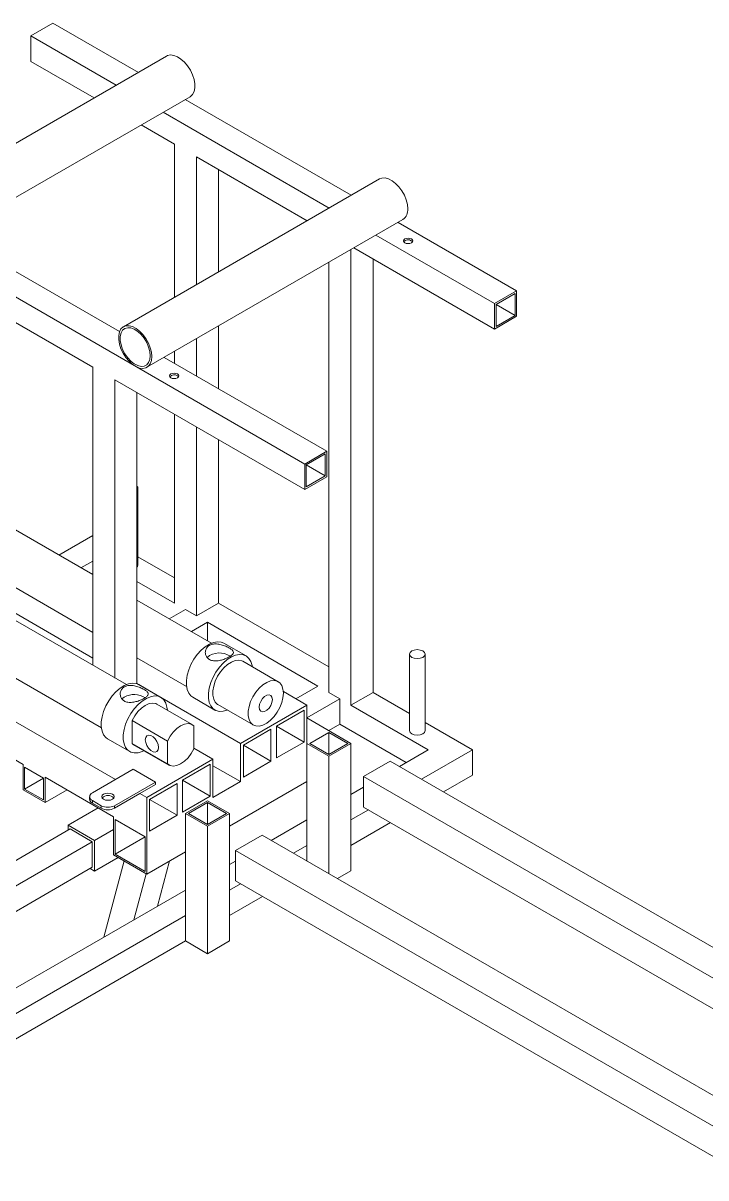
# Model space of a CAD drawing. Header units: millimetres. Extents: x 0 to 1189, y 0 to 841.
# Drawn here: x 804.2 to 848, y 664.9 to 738.9 of the extents above; entities that cross this region are included whole.
import ezdxf

# ---------------------------------------------------------------- set-up
doc = ezdxf.new("R2010")
doc.units = ezdxf.units.MM

msp = doc.modelspace()

# ---------------------------------------------------------------- linework, layer by layer
at = {"color": 7, "linetype": 'Continuous', "lineweight": 15}
for p, q in [((806.153, 738.87), (804.738, 738.054)), ((811.625, 735.711), (806.153, 738.87)), ((804.738, 738.054), (804.738, 736.421)), ((810.211, 734.895), (804.738, 738.054)), ((813.436, 736.757), (797.04, 727.292)), ((808.796, 734.078), (804.738, 736.421)), ((798.54, 724.694), (814.936, 734.158)), ((825.257, 727.841), (814.625, 733.979)), ((823.843, 727.025), (813.211, 733.163)), ((813.931, 731.114), (811.796, 732.346)), ((813.931, 731.114), (813.931, 721.303)), ((822.429, 726.208), (815.345, 730.298)), ((815.345, 730.298), (815.345, 722.119)), ((822.284, 710.628), (789.757, 729.405)), ((816.759, 729.481), (816.759, 722.936)), ((827.068, 728.887), (810.673, 719.422)), ((812.173, 716.824), (828.568, 726.289)), ((835.851, 721.726), (828.257, 726.109)), ((810.422, 719.108), (799.644, 725.331)), ((834.437, 720.909), (826.843, 725.293)), ((825.245, 724.37), (825.245, 695.187)), ((834.437, 719.276), (825.429, 724.476)), ((823.83, 723.554), (823.83, 696.004)), ((826.659, 723.766), (826.659, 696.004)), ((808.708, 716.832), (800.505, 721.567)), ((835.851, 721.726), (834.437, 720.909)), ((835.752, 721.554), (834.536, 720.852)), ((835.752, 720.15), (835.752, 721.554)), ((835.851, 720.092), (835.851, 721.726)), ((834.437, 720.909), (834.437, 719.276)), ((834.536, 720.852), (834.536, 719.448)), ((835.752, 720.15), (834.536, 720.852)), ((834.437, 719.276), (835.851, 720.092)), ((834.536, 719.448), (835.752, 720.15)), ((816.759, 719.472), (816.759, 715.45)), ((815.345, 718.655), (815.345, 716.266)), ((823.698, 711.444), (813.276, 717.461)), ((813.931, 717.839), (813.931, 717.083)), ((808.708, 716.832), (808.708, 697.74)), ((822.284, 708.995), (810.122, 716.016)), ((810.122, 716.016), (810.122, 696.924)), ((811.536, 715.199), (811.536, 696.554)), ((813.931, 713.817), (813.931, 701.719)), ((815.345, 713.001), (815.345, 700.902)), ((816.759, 712.184), (816.759, 701.719)), ((823.698, 711.444), (822.284, 710.628)), ((823.599, 711.273), (822.383, 710.571)), ((823.599, 709.868), (823.599, 711.273)), ((823.698, 709.811), (823.698, 711.444)), ((822.284, 710.628), (822.284, 708.995)), ((822.383, 710.571), (822.383, 709.166)), ((823.599, 709.868), (822.383, 710.57)), ((822.284, 708.995), (823.698, 709.811)), ((822.383, 709.166), (823.599, 709.868)), ((811.602, 704.168), (811.602, 709.067)), ((808.708, 703.546), (801.919, 707.464)), ((806.538, 704.798), (808.708, 706.051)), ((810.856, 696.5), (795.193, 705.542)), ((807.952, 703.982), (808.708, 704.418)), ((811.602, 704.696), (813.931, 703.351)), ((801.919, 703.769), (808.708, 699.851)), ((793.593, 702.771), (809.256, 693.729)), ((811.536, 703.101), (813.931, 701.719)), ((810.167, 690.422), (789.976, 702.078)), ((808.708, 698.204), (801.919, 702.123)), ((816.308, 699.158), (811.536, 701.913)), ((814.638, 701.31), (813.609, 700.716)), ((814.638, 701.31), (815.345, 700.902)), ((815.345, 700.902), (816.759, 701.719)), ((816.759, 701.719), (823.83, 697.636)), ((816.052, 700.494), (815.023, 699.9)), ((816.052, 700.494), (823.123, 696.412)), ((816.052, 700.494), (816.052, 699.306)), ((818.523, 698.341), (817.108, 699.158)), ((811.536, 698.218), (814.708, 696.386)), ((828.987, 698.454), (828.987, 693.554)), ((829.987, 693.554), (829.987, 698.454)), ((820.585, 696.689), (818.323, 697.995)), ((804.243, 691.392), (796.041, 696.127)), ((818.173, 692.739), (811.536, 696.571)), ((813.07, 695.684), (811.656, 696.5)), ((822.416, 695.189), (820.913, 696.056)), ((823.123, 696.412), (821.71, 695.596)), ((823.83, 696.004), (824.537, 695.595)), ((825.245, 695.187), (826.659, 696.004)), ((826.659, 696.004), (828.987, 694.659)), ((815.083, 693.944), (812.82, 695.251)), ((815.109, 695.694), (816.523, 694.877)), ((816.723, 695.224), (818.985, 693.917)), ((824.537, 695.595), (822.417, 694.371)), ((824.537, 695.595), (824.537, 693.962)), ((822.416, 695.189), (818.173, 692.739)), ((822.239, 694.867), (820.472, 693.847)), ((822.239, 692.826), (822.239, 694.867)), ((822.416, 692.739), (822.416, 695.189)), ((825.245, 695.187), (830.194, 692.33)), ((811.222, 694.197), (813.485, 692.89)), ((811.222, 694.197), (811.222, 692.727)), ((815.182, 693.87), (815.182, 692.4)), ((820.472, 691.805), (820.472, 693.847)), ((822.239, 692.826), (820.472, 693.846)), ((822.416, 694.372), (825.245, 692.739)), ((824.537, 693.962), (823.831, 693.555)), ((824.537, 693.962), (828.78, 691.513)), ((829.987, 694.082), (833.023, 692.33)), ((809.656, 693.036), (811.07, 692.22)), ((818.35, 692.622), (820.118, 693.643)), ((820.118, 691.601), (820.118, 693.643)), ((822.614, 692.739), (823.83, 693.441)), ((823.83, 693.441), (825.047, 692.739)), ((823.83, 692.037), (823.83, 693.441)), ((811.222, 692.727), (813.485, 691.421)), ((811.222, 692.727), (811.32, 692.653)), ((811.32, 692.653), (813.583, 691.346)), ((813.485, 691.421), (813.485, 692.89)), ((816.406, 691.719), (815.182, 692.426)), ((818.173, 690.29), (818.173, 692.739)), ((818.35, 690.581), (818.35, 692.622)), ((820.118, 691.601), (818.35, 692.622)), ((822.239, 692.826), (820.472, 691.805)), ((822.416, 690.289), (822.416, 692.739)), ((823.83, 691.923), (822.416, 692.739)), ((823.83, 692.037), (822.614, 692.739)), ((825.245, 692.739), (823.83, 691.923)), ((825.047, 692.739), (823.83, 692.037)), ((825.245, 684.574), (825.245, 692.739)), ((828.344, 691.262), (830.194, 692.33)), ((829.758, 690.445), (833.023, 692.33)), ((833.023, 692.33), (833.023, 690.697)), ((812.163, 689.27), (816.406, 691.719)), ((816.406, 689.269), (816.406, 691.719)), ((818.35, 690.581), (820.118, 691.601)), ((823.83, 684.397), (823.83, 691.923)), ((826.055, 690.624), (827.752, 691.604)), ((827.752, 691.604), (851.825, 677.706)), ((804.243, 689.759), (804.243, 691.392)), ((804.342, 691.221), (805.559, 690.518)), ((804.342, 689.816), (804.342, 691.221)), ((811.302, 691.078), (808.682, 689.565)), ((812.716, 690.261), (811.302, 691.078)), ((816.229, 691.398), (814.461, 690.377)), ((816.229, 689.356), (816.229, 691.398)), ((818.173, 690.29), (816.406, 691.31)), ((804.342, 689.816), (805.559, 690.518)), ((805.559, 690.518), (805.559, 689.114)), ((805.658, 690.576), (805.658, 688.943)), ((810.042, 688.045), (805.658, 690.576)), ((810.096, 688.749), (812.716, 690.261)), ((812.716, 690.098), (811.722, 689.524)), ((812.34, 689.152), (814.108, 690.173)), ((812.716, 690.261), (812.716, 690.098)), ((814.108, 688.132), (814.108, 690.173)), ((814.461, 688.336), (814.461, 690.377)), ((816.229, 689.356), (814.461, 690.377)), ((816.406, 689.269), (818.173, 690.29)), ((817.466, 687.432), (822.416, 690.289)), ((822.416, 685.213), (822.416, 690.289)), ((826.055, 688.664), (826.055, 690.624)), ((826.055, 690.624), (851.237, 676.086)), ((831.173, 689.629), (833.023, 690.697)), ((805.658, 688.943), (804.243, 689.759)), ((805.559, 689.114), (804.342, 689.816)), ((805.658, 688.943), (807.072, 689.759)), ((808.506, 689.32), (808.506, 689.157)), ((810.096, 688.585), (811.722, 689.524)), ((812.163, 689.27), (811.722, 689.524)), ((816.229, 689.356), (814.461, 688.336)), ((825.245, 689.472), (826.055, 689.94)), ((809.053, 688.616), (807.123, 687.502)), ((808.682, 689.075), (809.248, 688.749)), ((808.682, 689.075), (808.682, 688.912)), ((808.682, 688.912), (809.248, 688.585)), ((809.248, 688.749), (809.248, 688.585)), ((810.096, 688.749), (810.096, 688.585)), ((812.163, 684.371), (812.163, 689.27)), ((812.34, 687.111), (812.34, 689.152)), ((814.108, 688.132), (812.34, 689.152)), ((814.638, 688.249), (816.052, 689.065)), ((814.836, 688.249), (816.052, 688.951)), ((816.052, 689.065), (817.466, 688.249)), ((816.052, 688.951), (817.268, 688.249)), ((816.052, 687.547), (816.052, 688.951)), ((826.055, 688.664), (852.475, 673.412)), ((810.042, 688.045), (810.042, 685.595)), ((812.064, 686.763), (810.141, 687.873)), ((810.141, 687.873), (810.141, 685.652)), ((812.34, 687.111), (814.108, 688.132)), ((814.638, 685.799), (814.638, 688.249)), ((816.052, 687.432), (814.638, 688.249)), ((816.052, 687.547), (814.836, 688.249)), ((817.466, 688.249), (816.052, 687.432)), ((817.268, 688.249), (816.052, 687.547)), ((817.466, 680.083), (817.466, 688.249)), ((820.141, 686.526), (822.416, 687.84)), ((825.245, 687.84), (826.364, 688.486)), ((807.264, 687.257), (791.05, 677.896)), ((807.123, 687.175), (807.123, 687.502)), ((807.123, 687.502), (808.82, 686.522)), ((807.264, 687.257), (808.678, 686.44)), ((810.042, 687.227), (808.82, 686.522)), ((816.052, 679.267), (816.052, 687.432)), ((825.245, 686.207), (827.778, 687.669)), ((808.678, 686.44), (792.464, 677.08)), ((808.678, 686.44), (808.678, 684.807)), ((808.82, 686.522), (808.82, 684.562)), ((810.141, 685.652), (812.064, 686.763)), ((812.064, 684.542), (812.064, 686.763)), ((819.549, 686.868), (817.852, 685.889)), ((819.549, 686.868), (851.585, 668.374)), ((810.141, 685.652), (812.064, 684.542)), ((812.163, 684.371), (814.638, 685.799)), ((814.638, 680.083), (814.638, 685.799)), ((817.852, 685.889), (817.852, 683.929)), ((817.852, 685.889), (851.191, 666.643)), ((821.556, 685.71), (822.416, 686.207)), ((810.325, 685.431), (808.82, 684.562)), ((810.715, 685.207), (809.416, 680.334)), ((810.042, 685.595), (812.163, 684.371)), ((812.849, 682.317), (813.622, 685.212)), ((817.466, 684.982), (817.852, 685.205)), ((808.678, 684.807), (793.878, 676.263)), ((808.82, 684.562), (808.537, 684.725)), ((812.129, 684.39), (811.344, 681.448)), ((825.245, 684.574), (824.384, 684.077)), ((817.466, 683.349), (818.161, 683.75)), ((817.852, 683.929), (850.797, 664.91)), ((796.706, 672.997), (814.638, 683.349)), ((817.466, 681.716), (819.576, 682.934)), ((798.12, 672.181), (814.638, 681.717)), ((799.251, 671.201), (814.638, 680.083)), ((816.052, 679.267), (814.638, 680.083)), ((817.466, 680.083), (816.052, 679.267))]:
    msp.add_line(p, q, dxfattribs=at)
at = {"color": 7, "linetype": 'Continuous', "lineweight": 15, "flags": 128}
for points in [[(813.436, 736.757), (813.499, 736.787), (813.689, 736.827), (813.902, 736.802), (814.128, 736.714), (814.357, 736.567), (814.578, 736.369), (814.781, 736.128), (814.956, 735.855), (815.095, 735.564), (815.191, 735.268), (815.24, 734.981), (815.24, 734.716), (815.191, 734.486), (815.095, 734.301), (814.956, 734.171), (814.936, 734.158)], [(827.068, 728.887), (827.223, 728.945), (827.426, 728.952), (827.647, 728.895), (827.876, 728.778), (828.102, 728.604), (828.315, 728.383), (828.505, 728.125), (828.662, 727.842), (828.781, 727.546), (828.854, 727.253), (828.879, 726.975)], [(828.685, 724.801), (828.783, 724.763), (828.898, 724.75), (829.012, 724.763), (829.11, 724.801), (829.175, 724.857), (829.198, 724.923), (829.175, 724.99), (829.11, 725.046), (829.012, 725.083), (828.898, 725.097), (828.783, 725.083), (828.685, 725.046), (828.62, 724.99), (828.598, 724.923), (828.62, 724.857), (828.685, 724.801)], [(829.11, 724.931), (829.175, 724.875), (829.181, 724.866)], [(812.483, 717.511), (812.458, 717.262), (812.385, 717.053), (812.267, 716.894), (812.109, 716.793), (811.919, 716.754), (811.706, 716.779), (811.48, 716.867), (811.251, 717.013), (811.03, 717.212), (810.827, 717.453), (810.653, 717.725), (810.514, 718.016), (810.417, 718.312), (810.368, 718.599), (810.368, 718.864), (810.417, 719.094), (810.514, 719.279), (810.653, 719.41), (810.827, 719.48), (811.03, 719.487), (811.251, 719.431), (811.48, 719.313), (811.706, 719.139), (811.919, 718.918), (812.109, 718.66), (812.267, 718.377), (812.385, 718.081), (812.458, 717.788), (812.483, 717.511)], [(812.384, 717.568), (812.358, 717.327), (812.282, 717.128), (812.159, 716.984), (811.997, 716.901), (811.803, 716.883), (811.59, 716.933), (811.367, 717.046), (811.147, 717.218), (810.942, 717.439), (810.763, 717.696), (810.619, 717.976), (810.519, 718.265), (810.467, 718.545), (810.467, 718.803), (810.519, 719.024), (810.619, 719.197), (810.763, 719.312), (810.942, 719.362), (811.147, 719.346), (811.367, 719.264), (811.59, 719.12), (811.803, 718.923), (811.997, 718.682), (812.159, 718.411), (812.282, 718.125), (812.358, 717.839), (812.384, 717.568)], [(813.704, 716.152), (813.801, 716.115), (813.916, 716.102), (814.031, 716.115), (814.128, 716.152), (814.193, 716.209), (814.216, 716.275), (814.193, 716.341), (814.128, 716.397), (814.031, 716.435), (813.916, 716.448), (813.801, 716.435), (813.704, 716.397), (813.639, 716.341), (813.616, 716.275), (813.639, 716.209), (813.704, 716.152)], [(814.128, 716.283), (814.193, 716.227), (814.199, 716.218)], [(811.536, 704.024), (811.564, 704.057), (811.602, 704.168)], [(817.108, 699.158), (816.929, 699.23), (816.696, 699.25), (816.442, 699.205), (816.176, 699.096), (815.907, 698.926), (815.646, 698.702), (815.401, 698.432), (815.182, 698.125), (814.997, 697.794), (814.851, 697.448), (814.752, 697.103), (814.701, 696.768), (814.701, 696.458), (814.752, 696.182), (814.851, 695.952), (814.997, 695.775), (815.109, 695.694)], [(818.923, 697.649), (818.911, 697.72), (818.836, 697.974), (818.712, 698.179), (818.546, 698.327), (818.343, 698.413), (818.11, 698.434), (817.856, 698.389), (817.59, 698.279), (817.321, 698.11), (817.06, 697.886), (816.816, 697.615), (816.597, 697.309), (816.411, 696.977), (816.266, 696.632), (816.166, 696.286), (816.115, 695.952), (816.115, 695.641), (816.166, 695.366), (816.266, 695.135), (816.411, 694.958), (816.597, 694.841), (816.816, 694.787), (817.06, 694.799), (817.321, 694.877), (817.323, 694.877)], [(829.134, 698.25), (829.296, 698.187), (829.487, 698.165), (829.679, 698.187), (829.841, 698.25), (829.949, 698.343), (829.987, 698.454), (829.949, 698.564), (829.841, 698.658), (829.679, 698.72), (829.487, 698.742), (829.296, 698.72), (829.134, 698.658), (829.025, 698.564), (828.987, 698.454), (829.025, 698.343), (829.134, 698.25)], [(818.323, 697.995), (818.255, 698.028), (818.053, 698.07), (817.825, 698.043), (817.584, 697.949), (817.34, 697.793), (817.104, 697.581), (816.888, 697.324), (816.701, 697.034), (816.553, 696.723), (816.45, 696.408), (816.398, 696.101), (816.398, 695.819), (816.45, 695.573), (816.553, 695.376), (816.701, 695.237), (816.723, 695.224)], [(820.917, 695.956), (820.89, 696.222), (820.812, 696.444), (820.686, 696.614), (820.518, 696.722), (820.315, 696.763), (820.088, 696.737), (819.847, 696.643), (819.602, 696.487), (819.367, 696.275), (819.15, 696.018), (818.964, 695.727), (818.816, 695.417), (818.713, 695.101), (818.661, 694.795), (818.661, 694.513), (818.713, 694.267), (818.816, 694.07), (818.964, 693.93), (819.15, 693.855), (819.367, 693.848), (819.602, 693.908), (819.847, 694.034), (820.088, 694.219), (820.315, 694.455), (820.518, 694.73), (820.686, 695.032), (820.812, 695.347), (820.89, 695.66), (820.917, 695.956)], [(811.656, 696.5), (811.476, 696.572), (811.244, 696.593), (810.989, 696.548), (810.723, 696.438), (810.455, 696.268), (810.194, 696.044), (809.949, 695.774), (809.73, 695.468), (809.544, 695.136), (809.399, 694.791), (809.299, 694.445), (809.248, 694.111), (809.248, 693.8), (809.299, 693.525), (809.399, 693.294), (809.544, 693.117), (809.656, 693.036)], [(810.727, 695.707), (810.573, 695.589), (810.573, 695.588)], [(813.482, 694.869), (813.459, 695.062), (813.383, 695.317), (813.26, 695.521), (813.094, 695.669), (812.891, 695.755), (812.658, 695.776), (812.404, 695.731), (812.138, 695.622), (811.869, 695.452), (811.608, 695.228), (811.363, 694.958), (811.144, 694.651), (810.959, 694.319), (810.813, 693.974), (810.713, 693.628), (810.662, 693.294), (810.662, 692.984), (810.713, 692.708), (810.813, 692.478), (810.959, 692.3), (811.144, 692.183), (811.363, 692.129), (811.608, 692.141), (811.869, 692.219), (811.982, 692.271)], [(812.82, 695.251), (812.75, 695.284), (812.545, 695.321), (812.314, 695.284), (812.07, 695.176), (811.827, 695.003), (811.596, 694.773), (811.391, 694.5), (811.222, 694.197)], [(820.21, 695.548), (820.184, 695.701), (820.11, 695.806), (819.998, 695.85), (819.859, 695.828), (819.712, 695.743), (819.573, 695.605), (819.46, 695.43), (819.387, 695.241), (819.361, 695.058), (819.387, 694.905), (819.46, 694.801), (819.573, 694.756), (819.712, 694.778), (819.859, 694.863), (819.998, 695.001), (820.11, 695.176), (820.184, 695.366), (820.21, 695.548)], [(815.182, 693.87), (815.013, 693.978), (814.807, 694.015), (814.577, 693.978), (814.333, 693.87), (814.089, 693.697), (813.859, 693.467), (813.653, 693.193), (813.485, 692.89)], [(812.919, 692.482), (812.893, 692.664), (812.82, 692.854), (812.707, 693.029), (812.568, 693.167), (812.421, 693.252), (812.282, 693.274), (812.17, 693.23), (812.096, 693.125), (812.07, 692.972), (812.096, 692.79), (812.17, 692.6), (812.282, 692.425), (812.421, 692.287), (812.568, 692.202), (812.707, 692.18), (812.82, 692.224), (812.893, 692.329), (812.919, 692.482)], [(828.987, 693.554), (829.025, 693.444), (829.134, 693.35)], [(829.134, 693.35), (829.296, 693.288), (829.487, 693.266), (829.679, 693.288), (829.841, 693.35), (829.949, 693.444), (829.987, 693.554)], [(813.485, 691.421), (813.653, 691.313), (813.859, 691.276), (814.089, 691.313), (814.333, 691.421), (814.577, 691.594), (814.807, 691.824), (815.013, 692.097), (815.182, 692.4)], [(809.398, 689.162), (809.528, 689.112), (809.681, 689.094), (809.834, 689.112), (809.964, 689.162), (810.05, 689.237), (810.081, 689.325), (810.05, 689.414), (809.964, 689.488), (809.834, 689.539), (809.681, 689.556), (809.528, 689.539), (809.398, 689.488), (809.311, 689.414), (809.281, 689.325), (809.311, 689.237), (809.398, 689.162)]]:
    msp.add_lwpolyline(points, dxfattribs=at)
at = {"color": 7, "linetype": 'Continuous', "lineweight": 15}
for centre, radius, start, end in [((828.141, 726.896), 0.742, 305.12651, 6.18572), ((828.9, 724.608), 0.385, 57.05948, 137.9618), ((813.919, 715.96), 0.385, 57.06061, 137.96089), ((811.405, 709.067), 0.194, 312.30654, 47.69346), ((816.824, 697.27), 1.261, 56.53925, 129.33131), ((811.36, 694.532), 1.335, 58.24711, 118.30501), ((808.775, 689.32), 0.262, 110.78366, 249.21684), ((809.681, 688.894), 0.512, 43.02557, 136.97462), ((808.806, 689.187), 0.302, 185.69428, 245.62681), ((809.672, 689.567), 0.922, 242.60919, 297.39064), ((809.672, 689.404), 0.922, 242.60919, 297.39064)]:
    msp.add_arc(centre, radius, start, end, dxfattribs=at)
for points, knots in [([(817.452, 698.283), (817.378, 698.244), (817.23, 698.167), (816.949, 698.07), (816.652, 698.012), (816.363, 698.022), (816.128, 698.121), (815.976, 698.289), (815.904, 698.499), (815.923, 698.73), (816.044, 698.936), (816.249, 699.069), (816.502, 699.121), (816.784, 699.101), (817.082, 699.02), (817.358, 698.9), (817.565, 698.778), (817.689, 698.668), (817.732, 698.56), (817.677, 698.444), (817.559, 698.347), (817.47, 698.294), (817.452, 698.283)], [0, 0, 0, 0, 0.050176, 0.100253, 0.152935, 0.208707, 0.261446, 0.309355, 0.358387, 0.412327, 0.467882, 0.519459, 0.567975, 0.618031, 0.672213, 0.727715, 0.778412, 0.825954, 0.876598, 0.931816, 0.98638, 1, 1, 1, 1]), ([(810.727, 696.36), (810.801, 696.392), (810.949, 696.457), (811.23, 696.457), (811.526, 696.396), (811.816, 696.286), (812.05, 696.162), (812.203, 696.048), (812.274, 695.94), (812.256, 695.828), (812.135, 695.705), (811.93, 695.581), (811.677, 695.471), (811.394, 695.387), (811.096, 695.348), (810.82, 695.388), (810.613, 695.516), (810.489, 695.7), (810.447, 695.922), (810.501, 696.15), (810.62, 696.294), (810.709, 696.349), (810.727, 696.36)], [0, 0, 0, 0, 0.0501759, 0.1002526, 0.1529342, 0.2087066, 0.2614454, 0.3093546, 0.3583873, 0.4123265, 0.4678816, 0.519459, 0.5679745, 0.6180306, 0.6722128, 0.7277146, 0.7784127, 0.8259537, 0.8765971, 0.9318161, 0.9863794, 1, 1, 1, 1])]:
    msp.add_open_spline(points, degree=3, knots=knots, dxfattribs=at)

doc.saveas('drawing.dxf')
